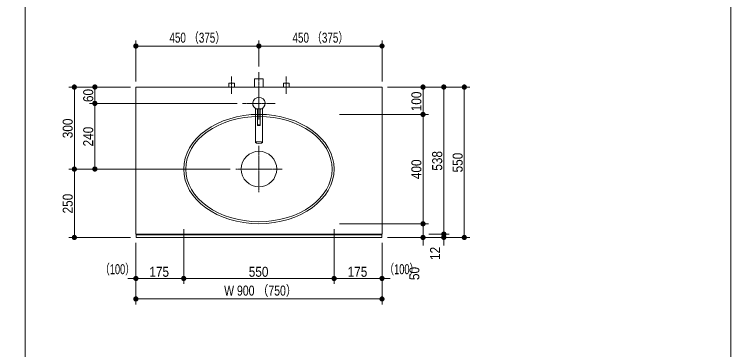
# Model space of a CAD drawing. Units: millimetres, scale not verified. Extents: x -6062 to 6062, y -3045 to 3045.
# Drawn here: x -407 to 2212, y -681 to 546 of the extents above; entities that cross this region are included whole.
import ezdxf
from ezdxf.enums import TextEntityAlignment as Align

# ---------------------------------------------------------------- set-up
doc = ezdxf.new("R2010")
doc.units = ezdxf.units.MM
doc.header["$LTSCALE"] = 20
doc.linetypes.add('CHAIN1', pattern=[8, 5, -1, 1, -1])
for name, color, linetype, lineweight in [('0-0_1図面枠', 7, 'Continuous', 9), ('0-1_5ボウル・キャビネット', 7, 'Continuous', 9), ('0-2_2寸法-1', 7, 'Continuous', 9), ('0-3_0', 7, 'Continuous', 9), ('0-4_2寸法-2', 7, 'Continuous', 9), ('0-5_4給排水', 7, 'Continuous', 9)]:
    doc.layers.add(name, color=color, linetype=linetype, lineweight=lineweight)
doc.styles.add('ＭＳ Ｐゴシック', font='')
doc.styles.get('ＭＳ Ｐゴシック').set_extended_font_data('MS PGothic')

# ---------------------------------------------------------------- blocks, each defined once
blk = doc.blocks.new('グループ-2')
at = {"layer": '0-0_1図面枠'}
blk.add_lwpolyline([(-80000, 55400), (80000, 55400), (80000, -55400), (-80000, -55400)], close=True, dxfattribs=at)
blk = doc.blocks.new('図面枠')
at = {"layer": '0-0_1図面枠'}
blk.add_blockref('グループ-2', (0, 0), dxfattribs=at)
blk = doc.blocks.new('グループ-4')
at = {"layer": '0-0_1図面枠'}
blk.add_line((28400, 43000), (28400, -48600), dxfattribs=at)
blk = doc.blocks.new('_Dot')
at = {"layer": '0-3_0'}
for p, q in [((-10, 0), (-20, 0)), ((9.78, 2), (-9.78, 2)), ((7.99, 6), (-7.99, 6)), ((9.16, -3.98), (-9.16, -3.98)), ((6, -7.98), (-6, -7.98))]:
    blk.add_line(p, q, dxfattribs=at)
for points in [[(10, 0), (9.92, 1.25), (9.69, 2.49), (9.3, 3.68), (8.76, 4.82), (8.09, 5.88), (7.29, 6.85), (6.37, 7.71), (5.36, 8.44), (4.26, 9.05), (3.09, 9.51), (1.87, 9.82), (0.63, 9.98), (-0.63, 9.98), (-1.87, 9.82), (-3.09, 9.51), (-4.26, 9.05), (-5.36, 8.44), (-6.37, 7.71), (-7.29, 6.85), (-8.09, 5.88), (-8.76, 4.82), (-9.3, 3.68), (-9.69, 2.49), (-9.92, 1.25), (-10, 0), (0, 0)], [(-10, 0), (-9.92, -1.25), (-9.69, -2.49), (-9.3, -3.68), (-8.76, -4.82), (-8.09, -5.88), (-7.29, -6.85), (-6.37, -7.71), (-5.36, -8.44), (-4.26, -9.05), (-3.09, -9.51), (-1.87, -9.82), (-0.63, -9.98), (0.63, -9.98), (1.87, -9.82), (3.09, -9.51), (4.26, -9.05), (5.36, -8.44), (6.37, -7.71), (7.29, -6.85), (8.09, -5.88), (8.76, -4.82), (9.3, -3.68), (9.69, -2.49), (9.92, -1.25), (10, 0), (0, 0)]]:
    blk.add_lwpolyline(points, close=True, dxfattribs=at)
blk = doc.blocks.new('グループ-13')
at = {"layer": '0-1_5ボウル・キャビネット', "linetype": 'CHAIN1'}
for p, q in [((45500, -2100), (45500, 1300)), ((43800, -400), (47200, -400))]:
    blk.add_line(p, q, dxfattribs=at)
at = {"layer": '0-1_5ボウル・キャビネット'}
blk.add_circle((45500, -400), 1300, dxfattribs=at)
for major_axis, ratio in [((5500, 0), 0.727273), ((5350, 0), 0.719626)]:
    blk.add_ellipse((45500, -400), major_axis=major_axis, ratio=ratio, dxfattribs=at)
blk = doc.blocks.new('グループ-47')
at = {"layer": '0-5_4給排水', "linetype": 'CHAIN1'}
for p, q in [((45500, 5600), (45500, 3200)), ((44300, 4400), (46700, 4400))]:
    blk.add_line(p, q, dxfattribs=at)
at = {"layer": '0-5_4給排水'}
blk.add_line((45724.5, 4010), (45275.5, 4010), dxfattribs=at)
for points in [[(45250, 2885.1), (45250, 2937), (45250, 2988.8), (45250, 3040.7), (45250, 3092.5), (45250, 3144.4), (45250, 3196.2), (45250, 3248.1), (45250, 3299.9), (45250, 3351.8), (45250, 3403.6), (45250, 3455.5), (45250, 3507.3), (45250, 3559.2), (45250, 3611), (45250, 3662.9), (45250, 3714.7), (45250, 3766.6), (45250, 3818.4), (45250, 3870.3), (45250, 3922.1), (45250, 3974), (45250, 4025.8)], [(45400, 3611.2), (45400, 3632), (45400, 3652.8), (45400, 3673.5), (45400, 3694.3), (45400, 3715.1), (45400, 3735.9), (45400, 3756.7), (45400, 3777.5), (45400, 3798.3), (45400, 3819), (45400, 3839.8), (45400, 3860.6), (45400, 3881.4), (45400, 3902.2), (45400, 3923), (45400, 3943.8), (45400, 3964.5), (45400, 3985.3), (45400, 4006.1), (45416.9, 4010), (45437.7, 4010), (45458.5, 4010), (45479.3, 4010), (45500, 4010), (45520.8, 4010), (45541.6, 4010), (45562.4, 4010), (45583.2, 4010), (45600, 4006), (45600, 3985.2), (45600, 3964.5), (45600, 3943.7), (45600, 3922.9), (45600, 3902.1), (45600, 3881.3), (45600, 3860.5), (45600, 3839.7), (45600, 3819), (45600, 3798.2)], [(45600, 3798.2), (45600, 3777.4), (45600, 3756.6), (45600, 3735.8), (45600, 3715), (45600, 3694.2), (45600, 3673.5), (45600, 3652.7), (45600, 3631.9), (45600, 3611.1), (45600, 3590.3), (45600, 3569.5), (45600, 3548.7), (45600, 3528), (45600, 3507.2), (45600, 3486.4), (45600, 3465.6), (45600, 3444.8), (45600, 3424), (45600, 3403.2), (45600, 3382.5), (45600, 3361.7), (45600, 3340.9), (45600, 3320.1), (45600, 3299.3), (45600, 3278.5), (45600, 3257.7), (45600, 3237), (45600, 3216.2), (45600, 3195.4), (45600, 3174.6), (45600, 3153.8), (45600, 3133), (45600, 3112.2), (45600, 3091.5), (45600, 3070.7), (45600, 3049.9), (45600, 3029.1), (45600, 3008.3), (45600, 2987.5)], [(45750, 4025.8), (45750, 3974), (45750, 3922.1), (45750, 3870.3), (45750, 3818.4), (45750, 3766.6), (45750, 3714.7), (45750, 3662.9), (45750, 3611), (45750, 3559.2), (45750, 3507.3), (45750, 3455.5), (45750, 3403.6), (45750, 3351.8), (45750, 3299.9), (45750, 3248.1), (45750, 3196.2), (45750, 3144.4), (45750, 3092.5), (45750, 3040.7), (45750, 2988.8), (45750, 2937), (45750, 2885.1), (45750, 2833.3), (45750, 2781.4), (45750, 2729.6), (45750, 2677.7), (45750, 2625.9), (45750, 2574), (45750, 2522.2), (45750, 2470.3), (45750, 2418.5), (45750, 2366.6), (45750, 2314.8), (45750, 2262.9), (45750, 2211.1), (45750, 2159.2), (45750, 2107.4), (45750, 2055.5), (45750, 2003.7)], [(45400, 2800.5), (45400, 2821.3), (45400, 2842.1), (45400, 2862.9), (45400, 2883.7), (45400, 2904.5), (45400, 2925.2), (45400, 2946), (45400, 2966.8), (45400, 2987.6), (45400, 3008.4), (45400, 3029.2), (45400, 3050), (45400, 3070.8), (45400, 3091.5), (45400, 3112.3), (45400, 3133.1), (45400, 3153.9), (45400, 3174.7), (45400, 3195.5), (45400, 3216.3), (45400, 3237), (45400, 3257.8), (45400, 3278.6), (45400, 3299.4), (45400, 3320.2), (45400, 3341), (45400, 3361.8), (45400, 3382.5), (45400, 3403.3), (45400, 3424.1), (45400, 3444.9), (45400, 3465.7), (45400, 3486.5), (45400, 3507.3), (45400, 3528), (45400, 3548.8), (45400, 3569.6), (45400, 3590.4), (45400, 3611.2)], [(45750, 2003.7), (45750, 1951.8), (45750, 1900), (45750, 1848.1), (45750, 1796.3), (45750, 1744.4), (45750, 1692.6), (45750, 1640.7), (45750, 1588.9), (45750, 1537), (45676.5, 1491.5), (45500, 1472.7), (45323.5, 1491.5), (45250, 1537), (45250, 1588.9), (45250, 1640.7), (45250, 1692.6), (45250, 1744.4), (45250, 1796.3), (45250, 1848.1), (45250, 1900), (45250, 1951.8), (45250, 2003.7), (45250, 2055.5), (45250, 2107.4), (45250, 2159.2), (45250, 2211.1), (45250, 2262.9), (45250, 2314.8), (45250, 2366.6), (45250, 2418.5), (45250, 2470.3), (45250, 2522.2), (45250, 2574), (45250, 2625.9), (45250, 2677.7), (45250, 2729.6), (45250, 2781.4), (45250, 2833.3), (45250, 2885.1)], [(45600, 2987.5), (45600, 2966.7), (45600, 2946), (45600, 2925.2), (45600, 2904.4), (45600, 2883.6), (45600, 2862.8), (45600, 2842), (45600, 2821.2), (45600, 2800.5), (45570.6, 2782.2), (45499.9, 2774.7), (45429.2, 2782.2), (45400, 2800.5), (45400, 2800.5), (45400.1, 2801.6), (45400.3, 2802.6), (45400.7, 2803.6), (45401.2, 2804.6), (45401.9, 2805.6), (45402.7, 2806.6), (45403.7, 2807.6), (45404.8, 2808.5), (45406.1, 2809.5), (45407.5, 2810.4), (45409.1, 2811.3), (45410.9, 2812.3), (45412.7, 2813.2), (45414.8, 2814.1), (45416.9, 2814.9), (45419.1, 2815.8), (45421.5, 2816.6), (45424, 2817.4), (45426.6, 2818.1), (45429.2, 2818.8), (45432, 2819.5), (45435, 2820.2), (45438, 2820.9), (45441.1, 2821.5), (45444.4, 2822)], [(45444.4, 2822), (45447.7, 2822.6), (45451.2, 2823.1), (45454.7, 2823.6), (45458.2, 2824.1), (45461.8, 2824.5), (45465.5, 2824.8), (45469.1, 2825.2), (45472.9, 2825.5), (45476.6, 2825.7), (45480.4, 2825.9), (45484.2, 2826.1), (45488.1, 2826.2), (45492, 2826.3), (45496, 2826.4), (45500, 2826.4), (45504, 2826.4), (45508, 2826.3), (45511.9, 2826.2), (45515.8, 2826.1), (45519.6, 2825.9), (45523.4, 2825.7), (45527.1, 2825.5), (45530.9, 2825.2), (45534.5, 2824.8), (45538.2, 2824.5), (45541.8, 2824.1), (45545.3, 2823.6), (45548.8, 2823.1), (45552.3, 2822.6), (45555.6, 2822), (45558.9, 2821.5), (45562, 2820.9), (45565, 2820.2), (45568, 2819.5), (45570.8, 2818.8), (45573.4, 2818.1), (45576, 2817.4), (45578.5, 2816.6), (45580.9, 2815.8)], [(45580.9, 2815.8), (45583.1, 2814.9), (45585.2, 2814.1), (45587.3, 2813.2), (45589.1, 2812.3), (45590.9, 2811.3), (45592.5, 2810.4), (45593.9, 2809.5), (45595.2, 2808.5), (45596.3, 2807.6), (45597.3, 2806.6), (45598.1, 2805.6), (45598.8, 2804.6), (45599.3, 2803.6), (45599.7, 2802.6), (45599.9, 2801.6), (45600, 2800.5)], [(45250, 1537.4), (45250.2, 1540), (45250.8, 1542.5), (45251.7, 1545.1), (45253, 1547.6), (45254.7, 1550), (45256.8, 1552.5), (45259.2, 1554.9), (45262.1, 1557.3), (45265.3, 1559.7), (45268.8, 1562.1), (45272.8, 1564.4), (45277.1, 1566.7), (45281.8, 1569), (45286.9, 1571.2), (45292.3, 1573.4), (45297.9, 1575.5), (45303.8, 1577.5), (45309.9, 1579.5), (45316.4, 1581.3), (45323.1, 1583.2), (45330.1, 1584.9), (45337.4, 1586.6), (45344.9, 1588.2), (45352.8, 1589.7), (45360.9, 1591.1), (45369.3, 1592.5), (45377.9, 1593.8), (45386.7, 1595.1), (45395.6, 1596.2), (45404.6, 1597.2), (45413.7, 1598.1), (45422.8, 1599), (45432.1, 1599.7), (45441.5, 1600.3), (45451, 1600.9), (45460.6, 1601.3), (45470.3, 1601.6), (45480.1, 1601.9), (45490, 1602)], [(45490, 1602), (45500, 1602.1), (45510, 1602), (45519.9, 1601.9), (45529.7, 1601.6), (45539.4, 1601.3), (45549, 1600.9), (45558.5, 1600.3), (45567.9, 1599.7), (45577.2, 1599), (45586.3, 1598.1), (45595.4, 1597.2), (45604.4, 1596.2), (45613.3, 1595.1), (45622.1, 1593.8), (45630.7, 1592.5), (45639.1, 1591.1), (45647.2, 1589.7), (45655.1, 1588.2), (45662.6, 1586.6), (45669.9, 1584.9), (45676.9, 1583.2), (45683.6, 1581.3), (45690.1, 1579.5), (45696.2, 1577.5), (45702.1, 1575.5), (45707.7, 1573.4), (45713.1, 1571.2), (45718.2, 1569), (45722.9, 1566.7), (45727.2, 1564.4), (45731.2, 1562.1), (45734.7, 1559.7), (45737.9, 1557.3), (45740.8, 1554.9), (45743.2, 1552.5), (45745.3, 1550), (45747, 1547.6), (45748.3, 1545.1), (45749.2, 1542.5)], [(45749.2, 1542.5), (45749.8, 1540), (45750, 1537.4), (45750, 1537.4)]]:
    blk.add_lwpolyline(points, dxfattribs=at)
blk.add_arc((45500, 4400), 450, 282.83959, 257.16469, dxfattribs=at)
blk = doc.blocks.new('グループ-64')
at = {"layer": '0-5_4給排水', "linetype": 'CHAIN1'}
blk.add_line((45500, 5100), (45500, 6700), dxfattribs=at)
at = {"layer": '0-5_4給排水'}
blk.add_lwpolyline([(45180, 5600), (45180, 6200), (45820, 6200), (45820, 5600)], dxfattribs=at)
blk = doc.blocks.new('止水栓_平面_W100')
at = {"layer": '0-5_4給排水', "linetype": 'CHAIN1'}
for p, q in [((-2000, -500), (-2000, 780)), ((2000, -500), (2000, 780))]:
    blk.add_line(p, q, dxfattribs=at)
at = {"layer": '0-5_4給排水'}
for points in [[(-2210, 0), (-2210, 280), (-1790, 280), (-1790, 0)], [(1790, 0), (1790, 280), (2210, 280), (2210, 0)]]:
    blk.add_lwpolyline(points, dxfattribs=at)

msp = doc.modelspace()

# ---------------------------------------------------------------- linework, layer by layer
at = {"layer": '0-1_5ボウル・キャビネット'}
for points in [[(37.5, 280), (937.5, 280), (937.5, -258), (37.5, -258)], [(38.5, -261), (936.5, -261), (936.5, -270), (38.5, -270)]]:
    msp.add_lwpolyline(points, close=True, dxfattribs=at)
at = {"layer": '0-2_2寸法-1'}
for p, q in [((37.5, 300), (37.5, 450)), ((487.5, 355), (487.5, 450)), ((487.5, 355), (487.5, 450)), ((937.5, 300), (937.5, 450)), ((472.49, 430), (52.51, 430)), ((502.51, 430), (922.49, 430)), ((-132.5, 280), (-207.5, 280)), ((-187.5, -4.99), (-187.5, 264.99)), ((17.5, 280), (-132.5, 280)), ((-112.5, 235.01), (-112.5, 264.99)), ((957.5, 280), (1107.5, 280)), ((1087.5, 195.01), (1087.5, 264.99)), ((1108.5, 280), (1183.5, 280)), ((1163.5, -242.99), (1163.5, 264.99)), ((1183.5, 280), (1258.5, 280)), ((1238.5, -254.99), (1238.5, 264.99)), ((407.5, 220), (-132.5, 220)), ((407.5, 220), (-132.5, 220)), ((-112.5, 204.99), (-112.5, -4.99)), ((782.5, 180), (1107.5, 180)), ((965, 180), (1107.5, 180)), ((1087.5, 164.99), (1087.5, -204.99)), ((-132.5, -20), (-207.5, -20)), ((-132.5, -20), (-207.5, -20)), ((382.5, -20), (-132.5, -20)), ((-187.5, -35.01), (-187.5, -254.99)), ((782.5, -220), (1107.5, -220)), ((212.5, -240), (212.5, -440)), ((762.5, -240), (762.5, -440)), ((1108.5, -258), (1183.5, -258)), ((17.5, -270), (-207.5, -270)), ((1183.5, -270), (1258.5, -270)), ((37.5, -290), (37.5, -440)), ((212.5, -290), (212.5, -440)), ((762.5, -290), (762.5, -440)), ((937.5, -290), (937.5, -440)), ((37.5, -440), (37.5, -515)), ((197.49, -420), (52.51, -420)), ((747.49, -420), (227.51, -420)), ((777.51, -420), (922.49, -420)), ((937.5, -440), (937.5, -515)), ((922.49, -495), (52.51, -495))]:
    msp.add_line(p, q, dxfattribs=at)
at = {"layer": '0-4_2寸法-2'}
for p, q in [((1087.5, -204.99), (1087.5, -189.99)), ((957.5, -220), (1107.5, -220)), ((1087.5, -220), (1087.5, -270)), ((1163.5, -242.99), (1163.5, -227.99)), ((1108.5, -258), (1183.5, -258)), ((1163.5, -258), (1163.5, -270)), ((957.5, -270), (1107.5, -270)), ((1087.5, -285.01), (1087.5, -300.01)), ((1107.5, -270), (1183.5, -270)), ((1163.5, -285.01), (1163.5, -300.01)), ((37.5, -290), (37.5, -440)), ((212.5, -290), (212.5, -440)), ((762.5, -290), (762.5, -440)), ((937.5, -290), (937.5, -440)), ((22.49, -420), (7.49, -420)), ((212.5, -420), (37.5, -420)), ((227.51, -420), (242.51, -420)), ((747.49, -420), (732.49, -420)), ((762.5, -420), (937.5, -420)), ((952.51, -420), (967.51, -420))]:
    msp.add_line(p, q, dxfattribs=at)

# ---------------------------------------------------------------- block references
at = {"layer": '0-0_1図面枠', "xscale": 0.05, "yscale": 0.05}
for name in ['図面枠', 'グループ-4']:
    msp.add_blockref(name, (-1787.5, 0), dxfattribs=at)
at = {"layer": '0-1_5ボウル・キャビネット', "xscale": 0.05, "yscale": 0.05}
msp.add_blockref('グループ-13', (-1787.5, 0), dxfattribs=at)
at = {"layer": '0-2_2寸法-1', "xscale": 0.7503418, "yscale": 0.7503418}
for p, rotation in [((37.5, 430), 180), ((487.5, 430), 180), ((-187.5, 280), 90), ((-112.5, 280), 90), ((1087.5, 280), 90), ((1163.5, 280), 90), ((1238.5, 280), 90), ((-112.5, 220), 270), ((-112.5, 220), 90), ((1087.5, 180), 270), ((1087.5, 180), 90), ((-187.5, -20), 270), ((-187.5, -20), 90), ((-112.5, -20), 270), ((1087.5, -220), 270), ((-187.5, -270), 270), ((1163.5, -258), 270), ((1238.5, -270), 270), ((37.5, -420), 180), ((212.5, -420), 180), ((762.5, -420), 180), ((37.5, -495), 180)]:
    msp.add_blockref('_Dot', p, dxfattribs=dict(at, rotation=rotation))
for p in [(487.5, 430), (937.5, 430), (212.5, -420), (762.5, -420), (937.5, -420), (937.5, -495)]:
    msp.add_blockref('_Dot', p, dxfattribs=at)
at = {"layer": '0-4_2寸法-2', "xscale": 0.7503418, "yscale": 0.7503418}
for p, rotation in [((1087.5, -220), 270), ((1163.5, -258), 270), ((1087.5, -270), 90), ((1163.5, -270), 90), ((212.5, -420), 180), ((937.5, -420), 180)]:
    msp.add_blockref('_Dot', p, dxfattribs=dict(at, rotation=rotation))
for p in [(37.5, -420), (762.5, -420)]:
    msp.add_blockref('_Dot', p, dxfattribs=at)
at = {"layer": '0-5_4給排水', "xscale": 0.05, "yscale": 0.05}
for name, p in [('止水栓_平面_W100', (487.5, 280)), ('グループ-64', (-1787.5, 0)), ('グループ-47', (-1787.5, 0))]:
    msp.add_blockref(name, p, dxfattribs=at)

# ---------------------------------------------------------------- texts
at = {"layer": '0-2_2寸法-1', "style": 'ＭＳ Ｐゴシック'}
for s, height, width, p in [('450 （375）', 36.66, 0.75, (160.29, 431.19)), ('450 （375）', 36.66, 0.75, (610.29, 431.19)), ('175', 36.66, 0.9, (86.78, -424.96)), ('550', 36.66, 0.9, (450.22, -424.96)), ('175', 36.66, 0.9, (811.78, -424.96)), ('W 900 （750）', 36.69, 0.8, (360.23, -493.81))]:
    msp.add_text(s, height=height, dxfattribs=dict(at, width=width)).set_placement(p, align=Align.BOTTOM_LEFT)
at = {"layer": '0-2_2寸法-1', "style": 'ＭＳ Ｐゴシック', "width": 0.9}
for s, p in [('60', (-107.54, 224.92)), ('100', (1092.46, 191.39)), ('300', (-182.54, 92.72)), ('240', (-107.54, 62.72)), ('538', (1168.56, -25.99)), ('550', (1243.46, -32.28)), ('400', (1092.46, -56.89)), ('250', (-182.54, -182.28))]:
    msp.add_text(s, height=36.66, rotation=90, dxfattribs=at).set_placement(p, align=Align.BOTTOM_LEFT)
at = {"layer": '0-4_2寸法-2', "style": 'ＭＳ Ｐゴシック', "width": 0.9}
for s, p in [('12', (1161.02, -352.54)), ('50', (1085.02, -425.98))]:
    msp.add_text(s, height=36.66, rotation=90, dxfattribs=at).set_placement(p, align=Align.BOTTOM_LEFT)
at = {"layer": '0-4_2寸法-2', "style": 'ＭＳ Ｐゴシック', "width": 0.7}
for p in [(-93.57, -415.51), (946, -415.51)]:
    msp.add_text('（100）', height=36.66, dxfattribs=at).set_placement(p, align=Align.BOTTOM_LEFT)

doc.saveas('drawing.dxf')
